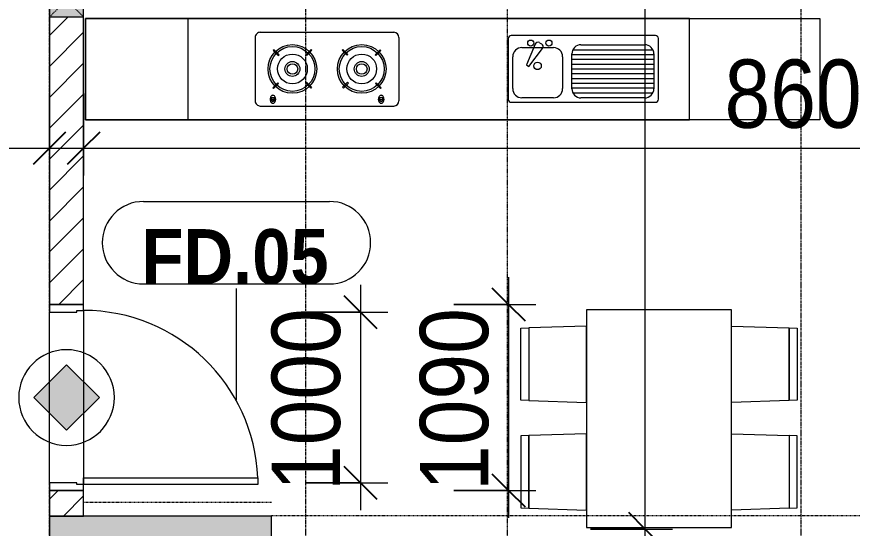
# Model space of a CAD drawing. Header units: millimetres. Extents: x 1591 to 240306, y -15958 to 82755.
# Drawn here: x 55262 to 60154, y 61841 to 64837 of the extents above; entities that cross this region are included whole.
import ezdxf

# ---------------------------------------------------------------- set-up
doc = ezdxf.new("R2010")
doc.units = ezdxf.units.MM
for name, pattern in [('Dash', [6, 3, -3]), ('Dash 1_8_', [6.35, 3.175, -3.175]), ('Dash Dot 3_16_', [7.9375, 4.7625, -1.5875, 0, -1.5875]), ('Grid Line', [22.225, 12.7, -3.175, 3.175, -3.175])]:
    doc.linetypes.add(name, pattern=pattern)
for name, color, linetype, lineweight in [('0-1', 7, 'Continuous', 5), ('A-ANNO-DIMS', 211, 'Continuous', 9), ('A-ANNO-DIMS-160', 211, 'Continuous', 9), ('A-ANNO-NOTE', 131, 'Continuous', 9), ('A-AREA', 32, 'Dash 1_8_', 9), ('A-DETL-GENF-2', 1, 'Continuous', 9), ('A-DOOR-3', 1, 'Continuous', 9), ('A-DOOR-FRAM-1', 1, 'Continuous', 9), ('A-DOOR-IDEN', 31, 'Continuous', 9), ('A-FLOR-2', 9, 'Continuous', 9), ('A-WALL', 113, 'Continuous', 9), ('A-WALL-3', 113, 'Continuous', 18), ('A-WALL-PATT-2', 111, 'Continuous', 9), ('G-ANNO-SYMB-1', 111, 'Dash Dot 3_16_', 18), ('I-FURN', 30, 'Continuous', 9), ('I-FURN-1', 254, 'Continuous', 9), ('S-COLS', 52, 'Continuous', 9), ('S-COLS-1', 52, 'Continuous', 5), ('S-COLS-2', 7, 'Continuous', 18), ('S-COLS-5', 52, 'Continuous', 18), ('S-COLS-HDLN', 52, 'Dash', 9), ('S-GRID-1', 1, 'Grid Line', 9)]:
    doc.layers.add(name, color=color, linetype=linetype, lineweight=lineweight)
doc.styles.add('Arial_B_3', font='arialbd_0.ttf', dxfattribs={"width": 0.9, "height": 320})
doc.styles.add('UTM Avo', font='UTM Avo.ttf', dxfattribs={"width": 0.9, "height": 400})
doc.dimstyles.new('1_Dim_chi_tiet_2_5', dxfattribs={"dimscale": 304.8, "dimtxt": 399.720379, "dimasz": 0.629921, "dimexe": 0.524934, "dimexo": 0.0625, "dimgap": 0.052493, "dimtad": 1, "dimdec": 0, "dimrnd": 5, "dimzin": 0, "dimdsep": 46, "dimtxsty": 'UTM Avo', "dimblk1": 'OBLIQUE', "dimblk2": 'OBLIQUE', "dimsah": 1, "dimcen": 0.09, "dimdle": 0.524934, "dimazin": 0, "dimtfac": 1, "dimtdec": 4, "dimtix": 1, "dimtmove": 0, "dimatfit": 3, "dimfxl": 1.049869, "dimfxlon": 1, "dimtvp": 1, "dimtolj": 1, "dimtzin": 0, "dimarcsym": 2})
doc.dimstyles.new('1_Dim_chi_tiet_2_5_1', dxfattribs={"dimscale": 304.8, "dimtxt": 399.720379, "dimasz": 0.629921, "dimexe": 0.524934, "dimexo": 0.0625, "dimgap": 0.052493, "dimtad": 1, "dimdec": 0, "dimrnd": 5, "dimzin": 0, "dimdsep": 46, "dimtxsty": 'UTM Avo', "dimblk1": 'OBLIQUE', "dimblk2": 'OBLIQUE', "dimsah": 1, "dimcen": 0.09, "dimdle": 0.524934, "dimazin": 0, "dimtfac": 1, "dimtdec": 4, "dimtix": 1, "dimtmove": 0, "dimatfit": 3, "dimfxl": 1.049869, "dimfxlon": 1, "dimtvp": 1, "dimtolj": 1, "dimtzin": 0, "dimarcsym": 2})

# ---------------------------------------------------------------- blocks, each defined once
blk = doc.blocks.new('NCV_TKTC_KET CAU_rvt-1-TKCS_MB TẦNG 3-4')
at = {"layer": 'S-COLS-1'}
blk.add_hatch(color=256, dxfattribs=at).paths.add_polyline_path([(45752.6, 61561.9), (45752.6, 61911.9), (44452.6, 61911.9), (44452.6, 61561.9), (44830.6, 61561.9)])
at = {"layer": 'S-COLS-2'}
for p, q in [((44452.6, 61911.9), (44452.6, 61561.9)), ((45752.6, 61911.9), (44452.6, 61911.9)), ((45752.6, 61561.9), (45752.6, 61911.9))]:
    blk.add_line(p, q, dxfattribs=at)
blk = doc.blocks.new('HE BEP A - HE BEP A-V120-TKCS_MB TẦNG 3-4')
at = {"layer": 'I-FURN'}
for p, q in [((3.5, -11), (765.9, -11)), ((3.5, -605.3), (3.5, -11)), ((765.9, -11), (765.9, -605.3)), ((765.9, -11), (765.9, -605.3)), ((4303.5, -11), (765.9, -11)), ((3703.5, -605.3), (3703.5, -11)), ((4303.5, -605.3), (4303.5, -11)), ((3279.1, -92.2), (2497.5, -92.2)), ((948.4, -131.7), (948.4, -487.8)), ((1810.5, -114.2), (965.9, -114.2)), ((1028.4, -139.9), (1401.8, -139.9)), ((1562.5, -140.8), (1747.9, -140.8)), ((1828, -487.8), (1828, -131.7)), ((2467.5, -494.2), (2467.5, -122.2)), ((2555.1, -129.3), (2587.6, -129.3)), ((2555.1, -133.3), (2555.1, -129.3)), ((2587.6, -133.3), (2555.1, -133.3)), ((2587.6, -129.3), (2587.6, -133.3)), ((3189, -129.3), (3189, -133.3)), ((3221.5, -129.3), (3189, -129.3)), ((3189, -133.3), (3221.5, -133.3)), ((3221.5, -133.3), (3221.5, -129.3)), ((3309.1, -494.2), (3309.1, -122.2)), ((975, -397.7), (975, -193.3)), ((981.5, -167.9), (1448.7, -167.9)), ((1455.1, -193.3), (1455.1, -397.7)), ((1509.1, -380.9), (1509.1, -194.2)), ((1801.3, -194.2), (1801.3, -380.9)), ((2575.3, -194.9), (2570.9, -199.3)), ((2604.4, -224), (2575.3, -194.9)), ((3172.2, -224), (3201.4, -194.9)), ((3201.4, -194.9), (3205.8, -199.3)), ((975, -195.9), (1455.1, -195.9)), ((975, -223.9), (1455.1, -223.9)), ((2570.9, -199.3), (2600, -228.4)), ((2600, -228.4), (2604.4, -224)), ((2792.8, -197.7), (2763.7, -226.8)), ((2763.7, -226.8), (2768.1, -231.2)), ((2768.1, -231.2), (2797.2, -202)), ((2797.2, -202), (2792.8, -197.7)), ((2979.4, -202), (2983.8, -197.7)), ((3008.5, -231.2), (2979.4, -202)), ((2983.8, -197.7), (3012.9, -226.8)), ((3012.9, -226.8), (3008.5, -231.2)), ((3176.6, -228.4), (3172.2, -224)), ((3205.8, -199.3), (3176.6, -228.4)), ((975, -251.9), (1455.1, -251.9)), ((975, -279.9), (1455.1, -279.9)), ((975, -307.9), (1455.1, -307.9)), ((975, -335.9), (1455.1, -335.9)), ((1706.2, -324.4), (1627.3, -429.4)), ((1670.1, -454.1), (1721.6, -333.3)), ((1721.6, -333.3), (1706.2, -324.4)), ((975, -363.9), (1455.1, -363.9)), ((2573.6, -416.8), (2602.8, -387.7)), ((2602.8, -387.7), (2607.1, -392.1)), ((2766.5, -394.9), (2770.8, -390.5)), ((2770.8, -390.5), (2800, -419.6)), ((3005.8, -390.5), (2976.7, -419.6)), ((3010.2, -394.9), (3005.8, -390.5)), ((3173.9, -387.7), (3169.5, -392.1)), ((3203, -416.8), (3173.9, -387.7)), ((975, -391.9), (1455.1, -391.9)), ((979.9, -419.9), (1450.3, -419.9)), ((1747.9, -434.2), (1562.5, -434.2)), ((2578, -421.2), (2573.6, -416.8)), ((2607.1, -392.1), (2578, -421.2)), ((2795.6, -424), (2766.5, -394.9)), ((2800, -419.6), (2795.6, -424)), ((2976.7, -419.6), (2981.1, -424)), ((2981.1, -424), (3010.2, -394.9)), ((3169.5, -392.1), (3198.6, -421.2)), ((3198.6, -421.2), (3203, -416.8)), ((1401.8, -451.1), (1028.4, -451.1)), ((1644.6, -463.3), (1632.2, -456.1)), ((965.9, -505.3), (1810.5, -505.3)), ((3279.1, -524.2), (2497.5, -524.2)), ((765.9, -605.3), (3.5, -605.3)), ((765.9, -605.3), (4303.5, -605.3))]:
    blk.add_line(p, q, dxfattribs=at)
for centre, radius in [((2685.4, -309.4), 142.6), ((2685.4, -309.4), 131.3), ((3091.2, -309.4), 142.6), ((3091.2, -309.4), 131.3), ((2685.4, -309.4), 87.2), ((3091.2, -309.4), 87.2), ((2685.4, -309.4), 43.6), ((2685.4, -309.4), 30.9), ((3091.2, -309.4), 43.6), ((3091.2, -309.4), 30.9), ((1656.3, -327.5), 22.2), ((1589.4, -460.9), 17.8), ((1696.1, -460.9), 17.8)]:
    blk.add_circle(centre, radius, dxfattribs=at)
for centre, radius, start, end in [((2497.5, -122.2), 30, 90, 180), ((3279.1, -122.2), 30, 360, 90), ((965.9, -131.7), 17.5, 90, 180), ((1028.4, -193.3), 53.3, 90, 180), ((1401.8, -193.3), 53.3, 0, 90), ((1562.5, -194.2), 53.3, 90, 180), ((1747.9, -194.2), 53.3, 0, 90), ((1810.5, -131.7), 17.5, 0, 90), ((2588.6, -131.7), 33.5, 163.9419, 180), ((2588.6, -131.7), 33.5, 180, 196.0581), ((2580.1, -129.2), 24.7, 145.204, 163.9419), ((2580.1, -134.1), 24.7, 196.0581, 214.796), ((2571.3, -131.3), 11.6, 9.7177, 170.2823), ((2571.3, -131.3), 11.6, 189.9102, 350.0898), ((2574.8, -125.5), 18.1, 120.7976, 145.204), ((2571.4, -119.8), 11.5, 90, 120.7976), ((2571.4, -119.8), 11.5, 59.2024, 90), ((2568, -125.5), 18.1, 34.796, 59.2024), ((2562.6, -129.2), 24.7, 16.0581, 34.796), ((2562.6, -134.1), 24.7, 325.204, 343.9419), ((2554.1, -131.7), 33.5, 0, 16.0581), ((2554.1, -131.7), 33.5, 343.9419, 0), ((3222.5, -131.7), 33.5, 163.9419, 180), ((3222.5, -131.7), 33.5, 180, 196.0581), ((3214, -129.2), 24.7, 145.204, 163.9419), ((3214, -134.1), 24.7, 196.0581, 214.796), ((3208.7, -125.5), 18.1, 120.7976, 145.204), ((3205.3, -131.3), 11.6, 9.7177, 170.2823), ((3205.3, -131.3), 11.6, 189.9102, 350.0898), ((3205.3, -119.8), 11.5, 90, 120.7976), ((3205.3, -119.8), 11.5, 59.2024, 90), ((3201.9, -125.5), 18.1, 34.796, 59.2024), ((3196.5, -129.2), 24.7, 16.0581, 34.796), ((3196.5, -134.1), 24.7, 325.204, 343.9419), ((3188, -131.7), 33.5, 0, 16.0581), ((3188, -131.7), 33.5, 343.9419, 0), ((2574.8, -137.9), 18.1, 214.796, 239.2024), ((2571.4, -143.6), 11.5, 239.2024, 270), ((2571.4, -143.6), 11.5, 270, 300.7976), ((2568, -137.9), 18.1, 300.7976, 325.204), ((3208.7, -137.9), 18.1, 214.796, 239.2024), ((3205.3, -143.6), 11.5, 239.2024, 270), ((3205.3, -143.6), 11.5, 270, 300.7976), ((3201.9, -137.9), 18.1, 300.7976, 325.204), ((1562.5, -380.9), 53.3, 180, 270), ((1747.9, -380.9), 53.3, 270, 0), ((1028.4, -397.7), 53.3, 180, 270), ((1401.8, -397.7), 53.3, 270, 0), ((1641, -440.7), 17.8, 140.5382, 240.0479), ((965.9, -487.8), 17.5, 180, 270), ((1653.4, -447.9), 17.8, 240.0479, 339.4621), ((1810.5, -487.8), 17.5, 270, 0), ((2497.5, -494.2), 30, 180, 270), ((3279.1, -494.2), 30, 270, 0)]:
    blk.add_arc(centre, radius, start, end, dxfattribs=at)
at = {"layer": 'I-FURN-1'}
for p, q in [((3.5, -11), (4303.5, -11)), ((3.5, -605.3), (3.5, -11)), ((4303.5, -11), (4303.5, -605.3)), ((4303.5, -605.3), (3.5, -605.3))]:
    blk.add_line(p, q, dxfattribs=at)
blk = doc.blocks.new('RES_BAN AN 1 - RES_BAN AN 1-901196-TKCS_MB TẦNG 3-4')
at = {"layer": 'I-FURN-1'}
for p, q in [((-425, 0), (-425, -1275)), ((425, 0), (-425, 0)), ((425, -1275), (425, 0)), ((-761.9, -113.5), (-809.6, -115.1)), ((-809.6, -115.1), (-809.6, -536.9)), ((-761.9, -113.5), (-425, -102.3)), ((-761.9, -538.5), (-761.9, -113.5)), ((-761.9, -538.5), (-761.9, -113.5)), ((-425, -102.3), (-425, -549.7)), ((425, -102.3), (425, -549.7)), ((761.9, -113.5), (425, -102.3)), ((761.9, -538.5), (761.9, -113.5)), ((761.9, -113.5), (761.9, -538.5)), ((809.6, -115.1), (761.9, -113.5)), ((809.6, -536.9), (809.6, -115.1)), ((-809.6, -536.9), (-761.9, -538.5)), ((761.9, -538.5), (809.6, -536.9)), ((-425, -549.7), (-761.9, -538.5)), ((425, -549.7), (761.9, -538.5)), ((-761.9, -743.8), (-425, -732.5)), ((-425, -732.5), (-425, -1180)), ((425, -732.5), (425, -1180)), ((761.9, -743.8), (425, -732.5)), ((-809.6, -745.3), (-761.9, -743.8)), ((-809.6, -1167.2), (-809.6, -745.3)), ((-761.9, -1168.8), (-761.9, -743.8)), ((-761.9, -743.8), (-761.9, -1168.8)), ((761.9, -743.8), (809.6, -745.3)), ((761.9, -1168.8), (761.9, -743.8)), ((761.9, -1168.8), (761.9, -743.8)), ((809.6, -745.3), (809.6, -1167.2)), ((-761.9, -1168.8), (-809.6, -1167.2)), ((-425, -1180), (-761.9, -1168.8)), ((425, -1180), (761.9, -1168.8)), ((809.6, -1167.2), (761.9, -1168.8)), ((-425, -1275), (425, -1275))]:
    blk.add_line(p, q, dxfattribs=at)
blk = doc.blocks.new('NCV_TKTC_TANG 3 - 4_rvt-2-TKCS_MB TẦNG 3-4')
at = {"layer": 'A-FLOR-2'}
blk.add_line((44652.6, 63116.9), (44652.6, 62096.9), dxfattribs=at)
at = {"layer": 'I-FURN-1', "rotation": 180}
for name, p in [('HE BEP A - HE BEP A-V120-TKCS_MB TẦNG 3-4', (48966.1, 64221.6)), ('RES_BAN AN 1 - RES_BAN AN 1-901196-TKCS_MB TẦNG 3-4', (48021.3, 61845.3))]:
    blk.add_blockref(name, p, dxfattribs=at)
blk = doc.blocks.new('FD_05 - FD_05-1000x2200mm-835434-TKCS_MB TẦNG 3-4')
at = {"layer": 'A-DETL-GENF-2'}
for p, q in [((470, 100), (470, 1120)), ((470, 1120), (510, 1120)), ((510, 1120), (510, 100)), ((510, 100), (470, 100))]:
    blk.add_line(p, q, dxfattribs=at)
blk.add_arc((510, 100), 1020, 92.2475, 180, dxfattribs=at)
at = {"layer": 'A-DOOR-FRAM-1'}
for p, q in [((-510, 100), (-545, 100)), ((-545, 100), (-545, -100)), ((-510, 60), (-510, 100)), ((545, 100), (510, 100)), ((510, 100), (510, 60)), ((545, -100), (545, 100)), ((-500, 60), (-510, 60)), ((-500, -100), (-500, 60)), ((510, 60), (500, 60)), ((500, 60), (500, -100)), ((-545, -100), (-500, -100)), ((500, -100), (545, -100))]:
    blk.add_line(p, q, dxfattribs=at)
blk = doc.blocks.new('G1_SOF - BO TRU - 200x200-3054293-TKCS_MB TẦNG 3-4')
at = {"layer": 'S-COLS'}
blk.add_hatch(color=256, dxfattribs=at).paths.add_polyline_path([(100, -100), (100, 100), (-100, 100), (-100, -100)])
at = {"layer": 'S-COLS-5'}
for p, q in [((100, 100), (-100, 100)), ((-100, 100), (-100, -100)), ((100, -100), (100, 100)), ((-100, -100), (100, -100))]:
    blk.add_line(p, q, dxfattribs=at)
at = {"layer": 'S-COLS-HDLN'}
for p, q in [((100, 100), (-100, -100)), ((-100, 100), (100, -100))]:
    blk.add_line(p, q, dxfattribs=at)
blk = doc.blocks.new('DIMBLOCK72-TKCS_MB TẦNG 3-4')
at = {"layer": 'A-ANNO-DIMS-160'}
for p, q in [((58142.1, 63311.9), (58142.1, 61901.9)), ((57822.1, 63151.9), (58302.1, 63151.9)), ((58142.1, 63151.9), (57822.1, 63151.9)), ((57822.1, 62061.9), (58302.1, 62061.9)), ((58142.1, 62061.9), (57822.1, 62061.9))]:
    blk.add_line(p, q, dxfattribs=at)
at = {"layer": 'A-ANNO-DIMS-160', "lineweight": 25}
for p, q in [((58142.1, 63151.9), (58046.1, 63247.9)), ((58142.1, 63151.9), (58238.1, 63055.9)), ((58142.1, 62061.9), (58046.1, 62157.9)), ((58142.1, 62061.9), (58238.1, 61965.9))]:
    blk.add_line(p, q, dxfattribs=at)
at = {"layer": 'A-ANNO-DIMS-160', "color": 0, "insert": (57622.4, 62059.1), "char_height": 400, "width": 1314.636, "attachment_point": 1, "rotation": 90, "line_spacing_factor": 1.110334, "style": 'UTM Avo'}
blk.add_mtext('1090', dxfattribs=at)
blk = doc.blocks.new('_Oblique')
at = {"color": 0, "linetype": 'ByBlock', "lineweight": -2}
blk.add_line((-0.5, -0.5), (0.5, 0.5), dxfattribs=at)
blk = doc.blocks.new('DIMBLOCK120-TKCS_MB TẦNG 3-4')
at = {"layer": 'A-ANNO-DIMS-160'}
for p, q in [((57274.4, 63266.9), (57274.4, 61946.9)), ((56954.4, 63106.9), (57434.4, 63106.9)), ((57274.4, 63106.9), (56954.4, 63106.9)), ((56954.4, 62106.9), (57434.4, 62106.9)), ((57274.4, 62106.9), (56954.4, 62106.9))]:
    blk.add_line(p, q, dxfattribs=at)
at = {"layer": 'A-ANNO-DIMS-160', "lineweight": 25}
for p, q in [((57274.4, 63106.9), (57178.4, 63202.9)), ((57274.4, 63106.9), (57370.4, 63010.9)), ((57274.4, 62106.9), (57178.4, 62202.9)), ((57274.4, 62106.9), (57370.4, 62010.9))]:
    blk.add_line(p, q, dxfattribs=at)
at = {"layer": 'A-ANNO-DIMS-160', "color": 0, "insert": (56754.8, 62059.1), "char_height": 400, "width": 1314.636, "attachment_point": 1, "rotation": 90, "line_spacing_factor": 1.110334, "style": 'UTM Avo'}
blk.add_mtext('1000', dxfattribs=at)
blk = doc.blocks.new('HDNDCT_GHI CHÚ CỬA CHỐNG CHÁY EI30 - HDNDCT_GHI CHÚ CỬA CHỐNG CHÁY EI30-2461928-TKCS_MB TẦNG 3-4')
at = {"layer": 'A-ANNO-NOTE'}
blk.add_hatch(color=256, dxfattribs=at).paths.add_polyline_path([(-1.2, 0), (0, 1.2), (1.2, 0), (0, -1.2)])
for p, q in [((0, 1.2), (-1.2, 0)), ((1.2, 0), (0, 1.2)), ((-1.2, 0), (0, -1.2)), ((0, -1.2), (1.2, 0))]:
    blk.add_line(p, q, dxfattribs=at)
for start, end in [(360, 180), (180, 360)]:
    blk.add_arc((0, 0), 1.75, start, end, dxfattribs=at)
blk = doc.blocks.new('DIMBLOCK151-TKCS_MB TẦNG 3-4')
at = {"layer": 'A-ANNO-DIMS-160'}
for p, q in [((53054, 64386.7), (53054, 63906.7)), ((53054, 64066.7), (53054, 64386.7)), ((55453.9, 64386.7), (55453.9, 63906.7)), ((55453.9, 64066.7), (55453.9, 64386.7)), ((52894, 64066.7), (55613.9, 64066.7))]:
    blk.add_line(p, q, dxfattribs=at)
at = {"layer": 'A-ANNO-DIMS-160', "lineweight": 25}
for p, q in [((53054, 64066.7), (53150, 64162.7)), ((55453.9, 64066.7), (55549.9, 64162.7)), ((53054, 64066.7), (52958, 63970.7)), ((55453.9, 64066.7), (55357.9, 63970.7))]:
    blk.add_line(p, q, dxfattribs=at)
at = {"layer": 'A-ANNO-DIMS-160', "color": 0, "insert": (53706.2, 64586.3), "char_height": 400, "width": 1314.636, "attachment_point": 1, "line_spacing_factor": 1.110334, "style": 'UTM Avo'}
blk.add_mtext('2400', dxfattribs=at)
blk = doc.blocks.new('DIMBLOCK183-TKCS_MB TẦNG 3-4')
at = {"layer": 'A-ANNO-DIMS-160'}
for p, q in [((58142.1, 63311.9), (58142.1, 61901.9)), ((57822.1, 63151.9), (58302.1, 63151.9)), ((58142.1, 63151.9), (57822.1, 63151.9)), ((57822.1, 62061.9), (58302.1, 62061.9)), ((58142.1, 62061.9), (57822.1, 62061.9))]:
    blk.add_line(p, q, dxfattribs=at)
at = {"layer": 'A-ANNO-DIMS-160', "lineweight": 25}
for p, q in [((58142.1, 63151.9), (58046.1, 63247.9)), ((58142.1, 63151.9), (58238.1, 63055.9)), ((58142.1, 62061.9), (58046.1, 62157.9)), ((58142.1, 62061.9), (58238.1, 61965.9))]:
    blk.add_line(p, q, dxfattribs=at)
at = {"layer": 'A-ANNO-DIMS-160', "color": 0, "insert": (57622.4, 62059.1), "char_height": 400, "width": 1314.636, "attachment_point": 1, "rotation": 90, "line_spacing_factor": 1.110334, "style": 'UTM Avo'}
blk.add_mtext('1090', dxfattribs=at)
blk = doc.blocks.new('STN_Door Tag - STN_Door Tag-1788670-TKCS_MB TẦNG 3-4')
at = {"layer": 'A-DOOR-IDEN'}
for p, q in [((-3.37, 1.495), (3.431, 1.495)), ((-3.37, -1.524), (3.431, -1.524))]:
    blk.add_line(p, q, dxfattribs=at)
for centre, start, end in [((-3.37, -0.015), 90, 270), ((3.431, -0.015), 270, 90)]:
    blk.add_arc(centre, 1.509, start, end, dxfattribs=at)
blk = doc.blocks.new('DIMBLOCK233-TKCS_MB TẦNG 3-4')
at = {"layer": 'A-ANNO-DIMS-160'}
for p, q in [((57274.4, 63266.9), (57274.4, 61946.9)), ((56954.4, 63106.9), (57434.4, 63106.9)), ((57274.4, 63106.9), (56954.4, 63106.9)), ((56954.4, 62106.9), (57434.4, 62106.9)), ((57274.4, 62106.9), (56954.4, 62106.9))]:
    blk.add_line(p, q, dxfattribs=at)
at = {"layer": 'A-ANNO-DIMS-160', "lineweight": 25}
for p, q in [((57274.4, 63106.9), (57178.4, 63202.9)), ((57274.4, 63106.9), (57370.4, 63010.9)), ((57274.4, 62106.9), (57178.4, 62202.9)), ((57274.4, 62106.9), (57370.4, 62010.9))]:
    blk.add_line(p, q, dxfattribs=at)
at = {"layer": 'A-ANNO-DIMS-160', "color": 0, "insert": (56754.8, 62059.1), "char_height": 400, "width": 1314.636, "attachment_point": 1, "rotation": 90, "line_spacing_factor": 1.110334, "style": 'UTM Avo'}
blk.add_mtext('1000', dxfattribs=at)
blk = doc.blocks.new('DIMBLOCK330-TKCS_MB TẦNG 3-4')
at = {"layer": 'A-ANNO-DIMS-160'}
for p, q in [((58942.1, 61676.9), (58942.1, 69996.9)), ((58622.1, 69836.9), (59102.1, 69836.9)), ((58942.1, 69836.9), (58622.1, 69836.9)), ((58622.1, 61836.9), (59102.1, 61836.9)), ((58942.1, 61836.9), (58622.1, 61836.9))]:
    blk.add_line(p, q, dxfattribs=at)
at = {"layer": 'A-ANNO-DIMS-160', "lineweight": 25}
for p, q in [((58942.1, 69836.9), (58846.1, 69932.9)), ((58942.1, 69836.9), (59038.1, 69740.9)), ((58942.1, 61836.9), (58846.1, 61932.9)), ((58942.1, 61836.9), (59038.1, 61740.9))]:
    blk.add_line(p, q, dxfattribs=at)
at = {"layer": 'A-ANNO-DIMS-160', "color": 0, "insert": (58422.4, 65289.2), "char_height": 400, "width": 1314.636, "attachment_point": 1, "rotation": 90, "line_spacing_factor": 1.110334, "style": 'UTM Avo'}
blk.add_mtext('8000', dxfattribs=at)
blk = doc.blocks.new('DIMBLOCK333-TKCS_MB TẦNG 3-4')
at = {"layer": 'A-ANNO-DIMS-160'}
for p, q in [((55653.9, 64386.7), (55653.9, 63906.7)), ((55653.9, 64066.7), (55653.9, 64386.7)), ((64253.9, 64386.7), (64253.9, 63906.7)), ((64253.9, 64066.7), (64253.9, 64386.7)), ((55493.9, 64066.7), (64413.9, 64066.7))]:
    blk.add_line(p, q, dxfattribs=at)
at = {"layer": 'A-ANNO-DIMS-160', "lineweight": 25}
for p, q in [((55653.9, 64066.7), (55749.9, 64162.7)), ((64253.9, 64066.7), (64349.9, 64162.7)), ((55653.9, 64066.7), (55557.9, 63970.7)), ((64253.9, 64066.7), (64157.9, 63970.7))]:
    blk.add_line(p, q, dxfattribs=at)
at = {"layer": 'A-ANNO-DIMS-160', "color": 0, "insert": (59406.1, 64586.3), "char_height": 400, "width": 1314.636, "attachment_point": 1, "line_spacing_factor": 1.110334, "style": 'UTM Avo'}
blk.add_mtext('8600', dxfattribs=at)

msp = doc.modelspace()

# ---------------------------------------------------------------- hatches: boundary and pattern name
at = {"layer": 'A-WALL-PATT-2'}
h = msp.add_hatch(dxfattribs=at)
h.set_pattern_fill('FP_1', color=256, style=0, pattern_type=2)
h.set_pattern_definition([(45, (11001.35, 0), (-90.50967, 90.50967), [])])
h.paths.add_polyline_path([(55653.9, 61911.9), (55653.9, 62061.9), (55453.9, 62061.9), (55453.9, 61911.9)])
h.paths.add_polyline_path([(55653.9, 63151.9), (55653.9, 64835.3), (55454, 64835.3), (55454, 65035.3), (55653.9, 65035.3), (55653.9, 69761.9), (55453.9, 69761.9), (55453.9, 63151.9)])

# ---------------------------------------------------------------- linework, layer by layer
at = {"layer": 'A-AREA'}
for p, q in [((55653.9, 61993.4), (56754, 61993.4)), ((56754, 61916.8), (58597.7, 61916.8)), ((58597.7, 61916.8), (59447.7, 61916.8)), ((59447.7, 61916.8), (61344.4, 61916.8))]:
    msp.add_line(p, q, dxfattribs=at)
at = {"layer": 'A-DOOR-IDEN'}
msp.add_line((56548.5, 62591.1), (56548.8, 63245.7), dxfattribs=at)
at = {"layer": 'A-WALL'}
for p, q in [((55453.9, 62106.9), (55453.9, 63106.9)), ((55653.9, 63116.9), (55653.9, 62096.9))]:
    msp.add_line(p, q, dxfattribs=at)
at = {"layer": 'A-WALL-3'}
for p, q in [((55453.9, 69761.9), (55453.9, 63151.9)), ((55653.9, 63151.9), (55653.9, 64835.3)), ((55453.9, 63151.9), (55653.9, 63151.9)), ((55653.9, 62061.9), (55453.9, 62061.9)), ((55453.9, 62061.9), (55453.9, 61911.9)), ((55653.9, 61911.9), (55653.9, 62061.9)), ((55453.9, 61911.9), (55653.9, 61911.9))]:
    msp.add_line(p, q, dxfattribs=at)
at = {"layer": 'G-ANNO-SYMB-1'}
msp.add_line((58132.7, 82373.8), (58132.7, 13320.5), dxfattribs=at)
at = {"layer": 'S-GRID-1'}
for p, q in [((55453.9, 19175.3), (55453.9, 76690.4)), ((56953.9, 19175.3), (56953.9, 76690.4)), ((59853.9, 19175.3), (59853.9, 76690.4))]:
    msp.add_line(p, q, dxfattribs=at)

# ---------------------------------------------------------------- block references
at = {"layer": '0-1'}
for name in ['NCV_TKTC_KET CAU_rvt-1-TKCS_MB TẦNG 3-4', 'NCV_TKTC_TANG 3 - 4_rvt-2-TKCS_MB TẦNG 3-4']:
    msp.add_blockref(name, (11001.4, 0), dxfattribs=at)
at = {"layer": 'A-ANNO-NOTE', "xscale": 160, "yscale": 160, "zscale": 160}
msp.add_blockref('HDNDCT_GHI CHÚ CỬA CHỐNG CHÁY EI30 - HDNDCT_GHI CHÚ CỬA CHỐNG CHÁY EI30-2461928-TKCS_MB TẦNG 3-4', (55553.9, 62606.9), dxfattribs=at)
at = {"layer": 'A-DOOR-3', "rotation": 269.9999999999999}
msp.add_blockref('FD_05 - FD_05-1000x2200mm-835434-TKCS_MB TẦNG 3-4', (55553.9, 62606.9), dxfattribs=at)
at = {"layer": 'A-DOOR-IDEN', "xscale": 159.9999999999999, "yscale": 159.9999999999999, "zscale": 159.9999999999999}
msp.add_blockref('STN_Door Tag - STN_Door Tag-1788670-TKCS_MB TẦNG 3-4', (56544, 63516), dxfattribs=at)
at = {"layer": 'S-COLS'}
msp.add_blockref('G1_SOF - BO TRU - 200x200-3054293-TKCS_MB TẦNG 3-4', (55554, 64935.3), dxfattribs=at)

# ---------------------------------------------------------------- texts
at = {"layer": 'A-DOOR-IDEN', "insert": (56540.7, 63430.6), "char_height": 320, "width": 1124.64, "attachment_point": 5, "line_spacing_factor": 0.936439, "style": 'Arial_B_3'}
msp.add_mtext('\\pt7.2,14.4,21.6,28.8,36,43.2,50.4,57.6,64.8,72,79.2,86.4,93.6,100.8,108,115.2,122.4,129.6,136.8,144,151.2,158.4,165.6,172.8,180,187.2,194.4,201.6,208.8,216,223.2,230.4;FD.05', dxfattribs=at)

# ---------------------------------------------------------------- dimensions: what is measured, and where the dimension line sits
at = {"layer": 'A-ANNO-DIMS'}
for base, p1, p2, dimstyle, override, picture, middle in [((58942.1, 69836.9), (58622.1, 61836.9), (58622.1, 69836.9), '1_Dim_chi_tiet_2_5_1', {"dimpost": '<>', "dimfxl": 8000}, 'DIMBLOCK330-TKCS_MB TẦNG 3-4', (58719.1, 65836.9)), ((57274.4, 62106.9), (56954.4, 63106.9), (56954.4, 62106.9), '1_Dim_chi_tiet_2_5', {"dimpost": '<>', "dimfxl": 1000}, 'DIMBLOCK120-TKCS_MB TẦNG 3-4', (57051.5, 62606.9)), ((57274.4, 62106.9), (56954.4, 63106.9), (56954.4, 62106.9), '1_Dim_chi_tiet_2_5', {"dimpost": '<>', "dimfxl": 1000}, 'DIMBLOCK233-TKCS_MB TẦNG 3-4', (57051.5, 62606.9)), ((58142.1, 62061.9), (57822.1, 63151.9), (57822.1, 62061.9), '1_Dim_chi_tiet_2_5', {"dimpost": '<>', "dimfxl": 1090}, 'DIMBLOCK72-TKCS_MB TẦNG 3-4', (57919.1, 62606.9)), ((58142.1, 62061.9), (57822.1, 63151.9), (57822.1, 62061.9), '1_Dim_chi_tiet_2_5', {"dimpost": '<>', "dimfxl": 1090}, 'DIMBLOCK183-TKCS_MB TẦNG 3-4', (57919.1, 62606.9))]:
    dim = msp.add_linear_dim(base=base, p1=p1, p2=p2, angle=90, dimstyle=dimstyle, override=override, dxfattribs=at)
    dim.commit()
    dim.dimension.update_dxf_attribs({"geometry": picture, "text_midpoint": middle})
for base, p1, p2, dimstyle, override, picture, middle in [((55453.9, 64066.7), (53054, 64386.7), (55453.9, 64386.7), '1_Dim_chi_tiet_2_5', {"dimpost": '<>', "dimfxl": 2399.928669}, 'DIMBLOCK151-TKCS_MB TẦNG 3-4', (54254, 64289.7)), ((64253.9, 64066.7), (55653.9, 64386.7), (64253.9, 64386.7), '1_Dim_chi_tiet_2_5_1', {"dimpost": '<>', "dimfxl": 8600}, 'DIMBLOCK333-TKCS_MB TẦNG 3-4', (59953.9, 64289.7))]:
    dim = msp.add_linear_dim(base=base, p1=p1, p2=p2, dimstyle=dimstyle, override=override, dxfattribs=at)
    dim.commit()
    dim.dimension.update_dxf_attribs({"geometry": picture, "text_midpoint": middle})

doc.saveas('drawing.dxf')
